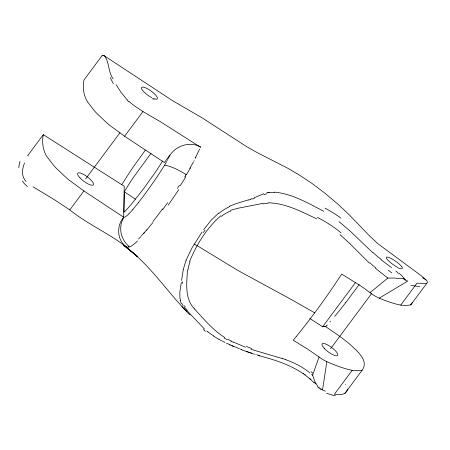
<?xml version="1.0" encoding="UTF-8"?>
<svg xmlns="http://www.w3.org/2000/svg" width="450" height="450" viewBox="0 0 450 450"><rect width="100%" height="100%" fill="white"/><g stroke="black" fill="none" stroke-linecap="round" stroke-linejoin="round"><path stroke-width="0.67" d="M126.602 246.988C116.888 240.632 116.314 225.714 123.677 217.249L124.222 186.261L43.307 134.657L27.63 155.734L28.26 156.026M151.026 153.366L134.1 176.473A53.848 10.468 -56.8 0 0 129.043 184.089A52.976 10.299 -56.8 0 0 124.329 191.801L123.969 212.276A49.387 9.602 -56.8 0 0 128.931 207.056L131.113 204.519M181.581 280.479L183.302 269.308M187.509 270.023C186.727 282.729 184.607 297.849 193.815 308.199M325.451 391.202L322.543 389.947L326.841 361.659M181.316 282.364L179.826 292.281L179.904 297.529A35.679 25.172 -6.8 0 0 180.112 298.834L180.641 300.673M43.307 134.657C41.962 141.407 42.615 148.59 45.816 154.744A39.876 11.537 36.6 0 0 46.918 156.656L53.578 165.319A55.361 16.014 36.6 0 0 56.43 168.424L66.358 177.801A39.493 11.424 36.6 0 0 69.114 180.09L83.891 190.946M317.919 386.539L315.006 381.808L312.593 375.159L319.05 357.002L307.581 349.082L293.209 340.217L296.376 336.381M189.54 261.641C196.566 244.524 206.736 227.993 220.798 215.792M24.553 162.962C22.061 168.84 21.15 176.535 26.128 181.451M185.94 260.533L192.054 247.776L201.994 232.093M103.297 55.373L102.122 55.569L83.992 79.948C82.648 86.698 83.301 93.881 86.507 100.035A39.876 11.537 36.6 0 0 87.604 101.948L94.264 110.61A55.361 16.014 36.6 0 0 97.116 113.715L107.044 123.092A39.493 11.424 36.6 0 0 109.8 125.381L124.577 136.237L142.971 111.566L160.335 121.68L200.638 147.296M200.745 147.049C190.159 140.889 175.601 145.693 169.509 155.936M347.805 388.929L347.619 389.317M169.403 156.15L169.194 156.578M168.93 157.123L168.547 157.888M168.266 158.445L167.873 159.21M195.891 157.286L195.373 158.287M347.524 389.514C345.876 395.314 339.064 395.094 334.412 394.228L352.192 370.316A111.938 32.389 36.6 0 0 362.222 370.103C369.146 360.686 356.889 350.887 350.646 344.953C342.613 338.006 333.731 332.128 324.945 326.194L322.588 326.79L309.651 318.324M167.524 159.868L167.231 160.425M193.989 160.903L194.181 160.543M193.494 161.814L189.782 168.424M166.742 161.319L166.371 162A29.256 5.687 -56.8 0 1 164.43 165.352M412.234 302.732L410.738 304.903L426.679 283.472C428.979 281.514 425.554 279.472 424.007 278.578M164.396 165.414L164.323 165.538A21.881 4.359 30.9 0 1 186.143 174.555M121.787 184.573L131.884 168.891L145.367 150.086M186.339 174.229L186.075 174.662M185.259 176.006L184.652 176.996M179.387 185.333L177.396 188.387M167.642 202.703L162.658 209.638M203.704 229.652L211.213 220.151L218.717 212.968M359.179 284.529L345.701 302.631M85.551 179.021L119.948 132.773M169.909 155.087L164.368 162.54L124.605 136.254M322.588 326.79L355.517 282.516M324.624 326.621L324.945 326.194M330.57 348.739L371.464 293.754M296.471 336.262L297.332 335.205A160.532 31.207 -56.8 0 0 309.96 319.14L314.702 312.846A160.38 31.185 -56.8 0 0 332.679 287.618L341.724 274.089L359.291 285.007A68.636 19.856 36.6 0 1 364.674 288.697L370.029 292.641A14.569 4.213 36.6 0 0 373.545 295.099L374.507 295.695A16.082 4.652 36.6 0 0 379.238 298.142A101.891 29.481 36.6 0 0 400.702 305.111L416.998 283.174L426.679 283.472M344.824 393.531L362.239 370.119M138.381 202.669L132.924 209.402M152.916 222.508L146.542 230.299M131.428 204.143L143.072 189.36A79.284 15.412 -56.8 0 0 145.035 186.722L154.468 173.458A51.272 9.967 -56.8 0 0 159.536 165.847A49.798 9.681 -56.8 0 0 162.518 161.021M330.508 321.328L329.934 321.986M143.843 233.409L144.298 232.892M327.279 325.007L327.015 325.305M326.914 325.423L326.593 325.777A58.494 12.864 -49.5 0 1 325.761 326.706M141.007 236.52L138.516 239.102M128.964 213.756L130.309 212.361A33.514 6.514 -56.8 0 0 132.924 209.402M400.343 278.713L394.56 278.038L387.827 278.072L370.029 292.641M379.243 298.142L407.773 281.081L405.157 280.131L403.65 278.477M229.275 206.325L236.121 203.625L248.659 199.8M253.946 197.854L263.869 193.753M252.36 198.478L250.774 199.069M230.569 210.33L237.718 208.299L262.918 203.366M128.706 246.696L129.189 246.504A21.881 20.818 71 0 1 123.671 217.643L123.345 217.744M266.816 192.87L267.446 192.718M268.509 192.493L269.578 192.319M267.958 202.804C285.424 203.023 301.41 211.674 316.851 218.908M274.573 192.144C292.404 193.798 308.205 203.237 323.786 211.303M103.736 55.429L172.131 100.395L202.393 118.029L246.898 146.801L257.186 152.601L288.011 168.379L297.647 174.015L311.636 183.172L324.968 193.23L337.652 203.912L349.762 215.347L369.45 235.839L377.781 243.613L421.273 275.749L425.993 279.939M259.627 355.539L258.683 355.269M257.878 355.399C278.134 360.63 299.036 367.341 313.988 382.793M257.248 354.853L257.726 354.994M255.803 354.426L256.286 354.566M254.351 353.981L254.835 354.133M251.933 353.222L251.229 352.991M282.859 358.712L251.083 349.341M253.614 354.094L241.239 349.673M250.526 352.761L249.829 352.524M248.788 352.17L249.131 352.294M248.091 351.934L247.399 351.692M246.369 351.326L246.713 351.45M285.913 359.775C294.564 362.824 302.839 367.099 309.932 372.949M242.004 349.712L240.3 349.048M239.029 348.548L239.451 348.716M245.498 347.231L233.466 342.056M238.607 348.379L237.769 348.036M236.936 347.698L237.352 347.867M236.52 347.529L234.467 346.674M233.651 346.331L234.056 346.5M233.246 346.157L231.924 345.589M229.393 344.678L233.291 346.393M230.096 344.79L226.423 343.119M322.504 389.931L320.451 388.541M224.989 342.433L222.93 341.421M231.351 341.044L227.739 339.193M221.906 340.897L222.418 341.162M221.394 340.633L218.841 339.261M314.702 312.846L291.668 299.723L240.705 271.986A149.721 43.318 36.6 0 1 235.041 268.723L197.167 245.678A13.129 4.196 30.1 0 1 194.186 244.125M224.702 337.472C212.951 330.204 204.131 319.264 194.732 309.324M422.651 277.746L423.011 277.965M423.36 278.179L423.692 278.381M102.122 55.569L102.696 55.935M142.942 111.549L134.826 106.149L129.144 101.621M104.355 55.654C109.429 62.258 108.129 71.961 113.108 78.885M33.03 186.812L54.27 199.631L69.795 209.897M213.458 335.998L217.322 338.394A92.987 61.914 1.9 0 0 218.863 339.244M124.324 191.801L135.467 199.17M123.677 217.249L83.919 190.963L69.823 209.919C87.441 224.083 108.444 233.094 126.259 246.921M303.182 373.224L303.615 373.539M391.539 267.649L380.97 259.684M304.914 374.512L305.353 374.844M123.278 244.991L136.991 256.32L130.016 250.251L130.264 250.47M338.996 221.631L350.477 231.39L372.797 252.748M375.525 268.358L387.827 278.072M207.889 331.948L206.741 331.014M395.798 271.041L398.604 273.471M311.512 374.243L312.593 375.159M339.958 234.585L349.588 243.354L369.287 262.997M309.892 378.551L310.219 378.832M310.545 379.114L310.866 379.395M204.576 329.136L186.677 310.314M314.1 382.32L315.889 384.007M136.744 256.106C156.352 274.078 171.298 296.319 190.114 315.039M319.016 387.079L319.382 387.444M181.901 306.512L186.553 311.344M127.282 99.861L121.044 92.419L116.134 84.628M185.681 309.105L184.275 307.277M183.246 305.792L181.873 303.474M345.684 302.631A109.147 24.002 -49.5 0 1 334.716 316.384M18.816 167.754A75.819 22.202 -45.4 0 1 19.997 161.347M27.518 186.581A44.719 14.018 13.5 0 1 22.461 180.872M128.908 101.852A36.45 26.477 37.3 0 1 127.024 100.063M113.332 83.677A55.35 20.149 49.2 0 1 110.334 77.541M103.207 55.564A79.538 13.247 -64.8 0 1 103.686 55.547M397.221 267.126A9.692 2.098 35.1 0 1 386.961 259.014A9.692 2.098 35.1 0 1 391.056 258.412A9.692 2.098 35.1 0 1 401.563 266.484M397.558 267.609A9.596 2.312 34.8 0 0 402.137 267.233A9.664 2.374 35 0 0 401.726 266.569M151.796 97.701A9.697 2.649 35.8 0 1 141.497 87.576A9.697 2.649 35.8 0 1 153.838 93.268A9.697 2.649 35.8 0 1 153.63 98.544M154.17 99.242A9.855 3.724 35.6 0 1 152.308 98.696M335.441 395.798A99.534 34.487 47.3 0 1 326.537 393.142M419.816 286.464A100.468 35.64 40.1 0 1 410.844 285.227M352.209 370.327A102.206 29.571 36.6 0 1 326.835 361.642A15.098 4.365 36.6 0 1 319.044 357.007M128.914 213.868A27.692 5.383 -56.8 0 1 123.711 217.581M128.447 247.05A73.839 12.583 -58.2 0 1 126.54 247.084M137.548 240.975A49.646 7.987 -55.5 0 1 128.773 247.146M138.381 202.686A95.513 18.568 -56.8 0 0 146.284 192.184L150.474 186.384A86.068 16.734 -56.8 0 0 158.299 175.028L159.801 172.732A47.036 9.146 -56.8 0 0 163.401 167.062L163.778 166.438A34.402 6.688 -56.8 0 0 164.273 165.611M144.152 232.599A53.066 8.876 -55.1 0 1 141.368 235.693M146.666 229.871A63.045 11.863 -56.1 0 1 144.444 232.453M162.534 208.834A116.871 26.707 -57.4 0 1 152.983 221.507M178.689 189.675A107.719 23.496 -57.3 0 1 168.12 205.116M185.828 176.782A69.013 11.526 -57 0 1 180.141 185.805M186.165 174.623A56.278 7.588 -57.2 0 1 185.344 175.978M190.457 167.895A51.064 6.683 -57.2 0 1 186.879 173.959M199.603 149.001A64.693 10.159 -56.4 0 1 195.564 157.359M345.397 384.452A59.119 23.096 65.8 0 1 345.353 384.694M400.759 278.179A15.294 7.667 0.2 0 1 405.759 279.771M321.075 389.481A15.559 11.841 -80.9 0 1 317.711 386.831M221.265 216.388A34.785 30.611 -36.4 0 1 230.771 210.96M262.969 203.946A45.984 41.816 -46.1 0 1 267.941 203.31M317.402 217.423A152.927 131.49 -88.7 0 1 341.038 232.824M375.891 268.009A73.063 47.273 32.9 0 1 369.72 262.699M203.366 232.526A121.129 69.418 -45.9 0 1 205.054 230.136M218.976 213.289A44.286 37.35 -38.5 0 1 229.404 206.674M250.909 199.322A78.171 68.017 11.2 0 1 248.782 200.059M254.357 198.444A75.769 58.798 1 0 1 252.759 199.086M264.043 194.715A40.792 33.744 -61.8 0 1 266.901 193.748M267.463 192.831A33.531 29.492 -80.6 0 1 268.521 192.594M269.606 192.465A32.811 28.862 61.4 0 1 274.579 192.431M324.951 208.114A159.469 133.942 88.2 0 1 340.824 218.036M381.184 259.498A72.996 36.264 34.5 0 1 373.089 252.607M388.26 270.191A52.841 15.384 35.6 0 1 391.697 272.858M399.246 273.308A36.186 13.928 35.3 0 1 404.404 278.505M187.942 270.017A56.413 46.136 -26.9 0 1 190.091 261.72M194.951 309.178A77.062 65.284 -14.1 0 1 194.023 308.07M227.143 339.66A77.704 50.462 1.1 0 1 224.089 337.899M233.196 342.276A110.458 66.088 4.7 0 1 231.075 341.252M251.814 348.542A121.354 68.529 6.6 0 1 246.291 346.478M282.876 358.661A131.389 127.434 53.8 0 1 285.936 359.719M311.074 371.734A42.469 17.921 37.9 0 1 312.806 373.162M183.448 269.297A69.216 52.279 -33.6 0 1 186.114 260.55M182.655 281.661A104.473 49.163 74.8 0 1 182.357 283.556M181.294 303.502A28.738 18.157 20.9 0 1 180.146 300.645M185.4 307.086A39.229 23.501 24.8 0 1 184.348 305.657M187.189 310.067A81.034 61.386 5.8 0 1 186.188 308.88M205.447 331.414A83.649 46.209 9 0 1 203.299 329.479M213.638 335.936A66.521 32.895 13.8 0 1 208.08 331.897M410.726 304.892A111.943 32.389 36.6 0 1 400.702 305.111M130.528 250.656L124.133 245.453L137.835 256.804L130.528 250.656M80.004 177.879A9.731 2.818 36.6 0 0 93.302 184.899A9.731 2.818 36.6 0 0 83.34 174.285A9.731 2.818 36.6 0 0 80.004 177.879M324.321 348.441A9.669 2.796 36.6 0 0 337.573 355.511A9.669 2.796 36.6 0 0 327.797 344.993A9.669 2.796 36.6 0 0 324.321 348.441"/></g></svg>
